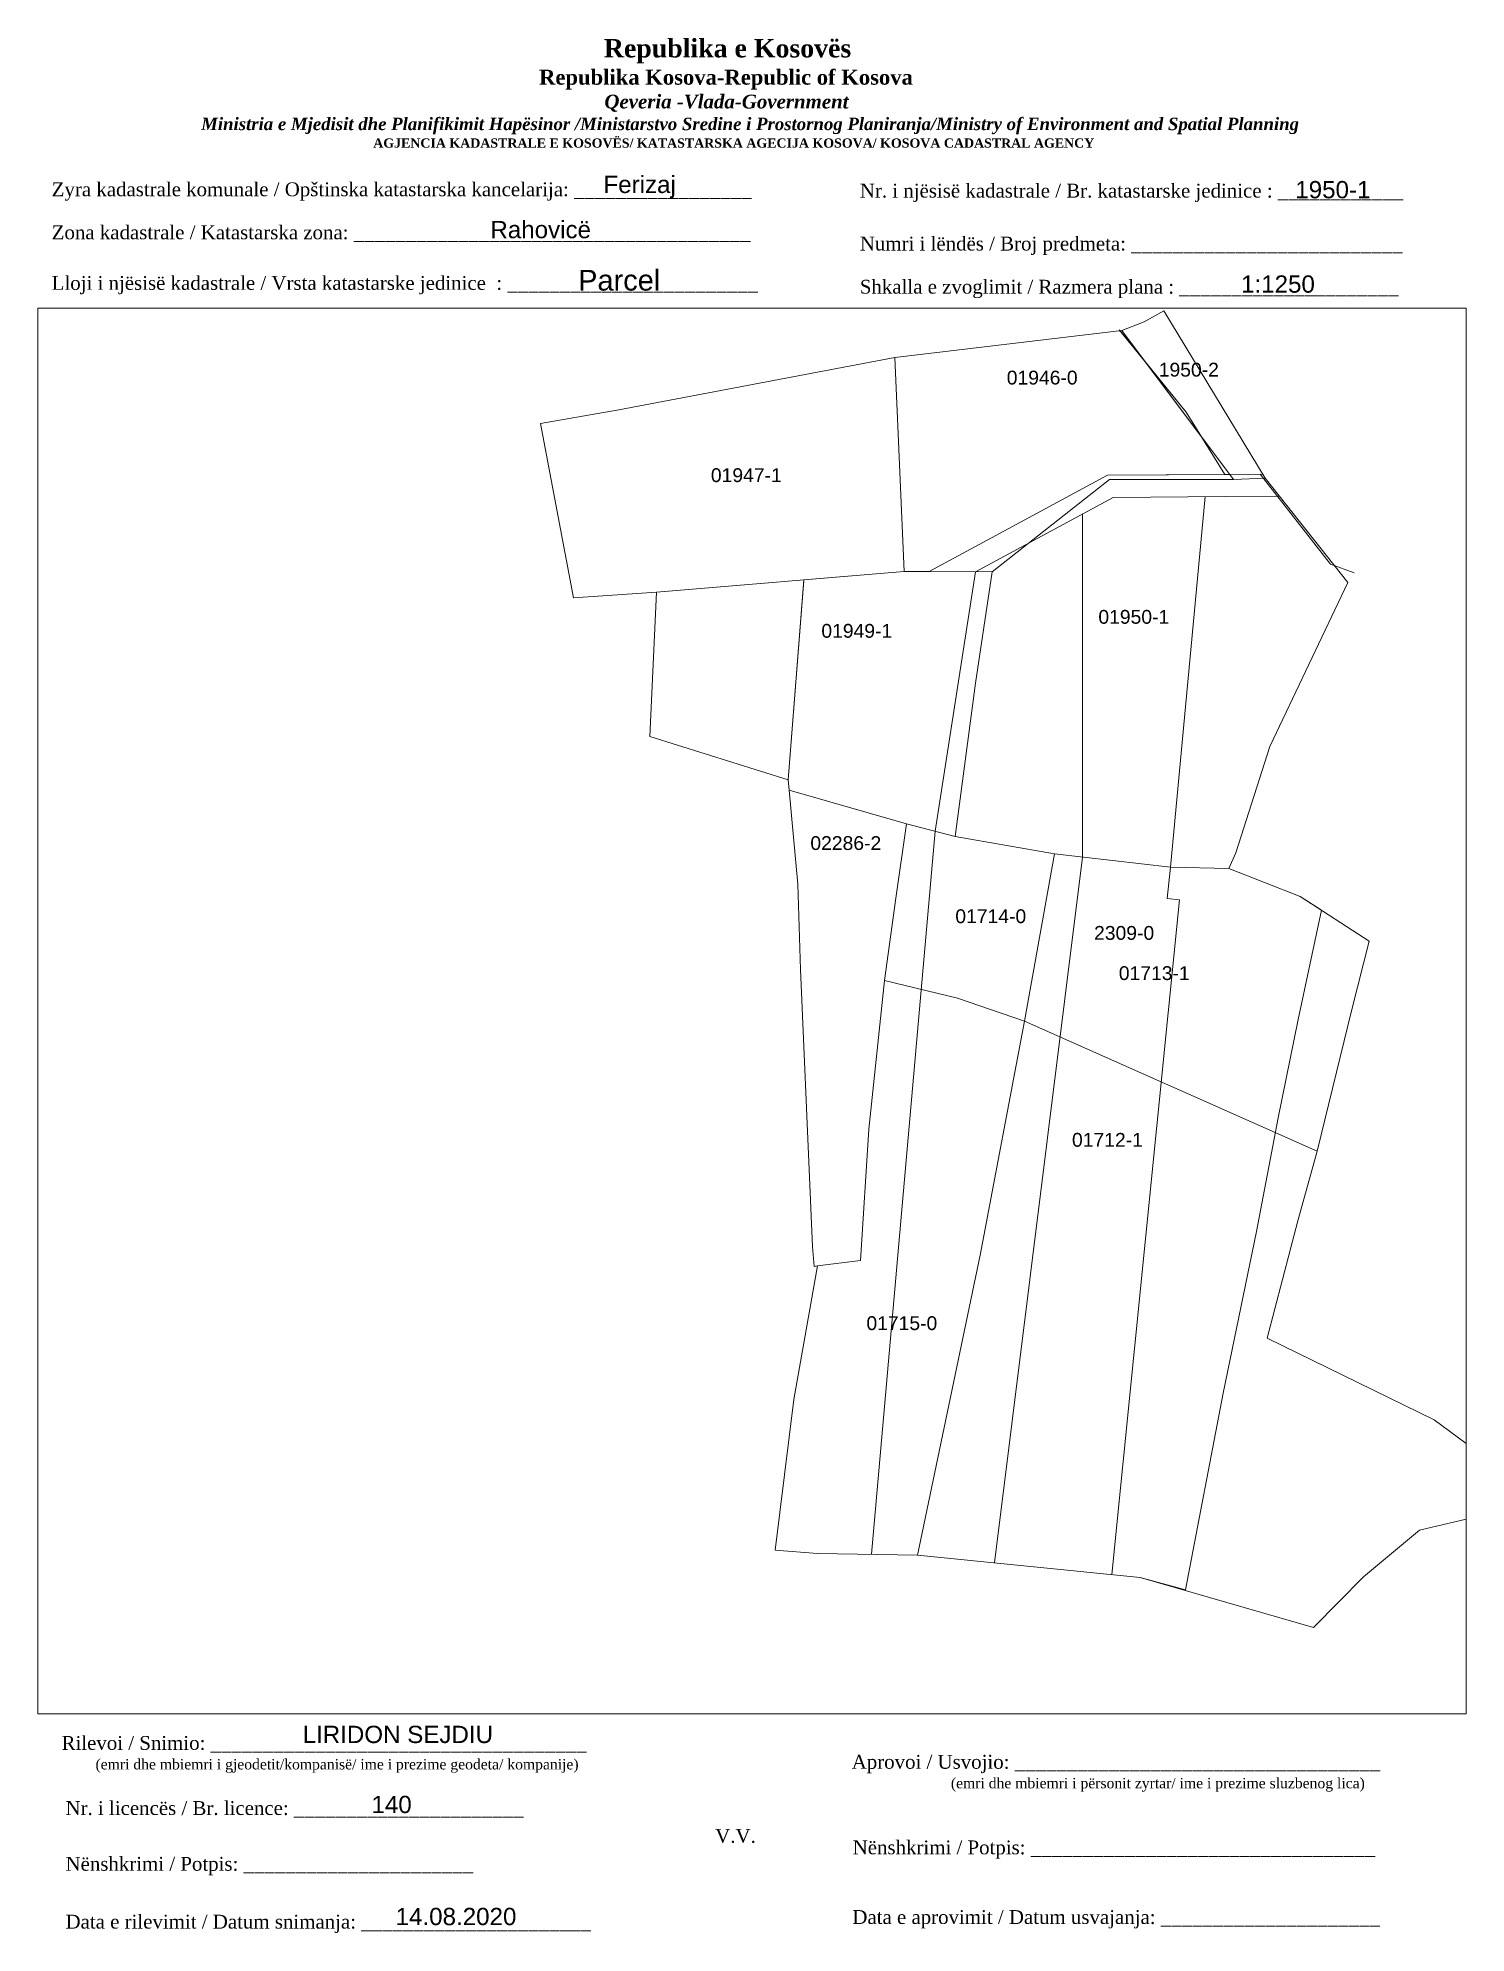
# Paper-space layout 'Manuali' of a CAD drawing. Header units: metres, sheet in millimetres. Extents: x 1 to 208, y 2 to 276.
# The model-space entities are those that its viewports show. They can reach past a viewport. Long polylines and large blocks are cut down to what shows.
import ezdxf
from ezdxf.enums import TextEntityAlignment as Align

# ---------------------------------------------------------------- set-up
doc = ezdxf.new("R2010")
doc.units = ezdxf.units.M
doc.layers.get('0').update_dxf_attribs({"lineweight": 0})
for name, color, linetype, lineweight in [('Kontrol', 5, 'Continuous', 0), ('Korniza e jashtme', 7, 'Continuous', 0), ('ndarje v3', 5, 'Continuous', 0), ('Nr Parceles Baze', 7, 'Continuous', 0), ('Nr-Kojshi', 254, 'Continuous', 0), ('Parc-Baz', 7, 'Continuous', 0), ('parc-block', 5, 'Continuous', 0), ('Parc-Kojshi', 254, 'Continuous', 0)]:
    doc.layers.add(name, color=color, linetype=linetype, lineweight=lineweight)
doc.styles.get("Standard").update_dxf_attribs({"font": 'arial.ttf'})

msp = doc.modelspace()

# ---------------------------------------------------------------- linework, layer by layer
at = {"flags": 128}
msp.add_lwpolyline([(7519054.31, 4698226.79), (7519052.11, 4698227.01)], dxfattribs=at)
at = {"layer": 'Kontrol', "color": 4, "elevation": 653.49, "flags": 128}
msp.add_lwpolyline([(7519043.42, 4698329.91), (7519055.52, 4698314.97), (7519062.53, 4698303.74)], dxfattribs=at)
at = {"layer": 'Kontrol', "flags": 128}
for points in [[(7519043.86, 4698329.74), (7519043.58, 4698329.71), (7519047.73, 4698324.59)], [(7519055.52, 4698314.97), (7519047.73, 4698324.59), (7519058.3, 4698310.53)], [(7519058.3, 4698310.53), (7519062.53, 4698303.74), (7519063.39, 4698303.75)]]:
    msp.add_lwpolyline(points, close=True, dxfattribs=at)
at = {"layer": 'Kontrol', "color": 1, "elevation": 657.57, "flags": 128}
msp.add_lwpolyline([(7519085.91, 4698285.91), (7519081.65, 4698287.5), (7519068.93, 4698303.76)], dxfattribs=at)
at = {"layer": 'ndarje v3', "flags": 128}
for points in [[(7519063.39, 4698303.75), (7519062.53, 4698303.74), (7519041.31, 4698303.58), (7519009.04, 4698286.15)], [(7519072.41, 4698299.78), (7519062.55, 4698299.74), (7519042.33, 4698299.59), (7519017.41, 4698286.12)], [(7519058.98, 4698299.72), (7519052.68, 4698232.69)], [(7519036.79, 4698296.59), (7519036.79, 4698234.53)], [(7518986.35, 4698284.52), (7518983.55, 4698248.47)], [(7518986.36, 4698284.64), (7518986.35, 4698284.52)], [(7519017.41, 4698286.12), (7519009.04, 4698286.15)], [(7519017.41, 4698286.12), (7519010.1, 4698239.19)], [(7519010.1, 4698239.19), (7518998.59, 4698108.4)], [(7519036.79, 4698234.53), (7519020.86, 4698106.86)], [(7519042.09, 4698104.73), (7519054.31, 4698226.79), (7519052.11, 4698227.01), (7519052.68, 4698232.69)]]:
    msp.add_lwpolyline(points, dxfattribs=at)
at = {"layer": 'Parc-Baz', "flags": 128}
for points in [[(7519002.81, 4698324.89), (7519043.86, 4698329.74), (7519064.07, 4698302.84), (7519041.63, 4698302.84), (7519020.44, 4698286.12), (7519004.54, 4698286.16), (7519002.81, 4698324.89)], [(7519084.76, 4698284.19), (7519070.65, 4698254.53), (7519064.5, 4698235.29), (7519063.26, 4698232.45), (7519052.68, 4698232.69), (7519031.71, 4698235.12), (7519013.77, 4698238.24), (7519017.41, 4698265.95), (7519020.44, 4698286.12), (7519041.63, 4698302.84), (7519064.07, 4698302.84), (7519069.81, 4698303.05), (7519084.76, 4698284.19)], [(7519013.77, 4698238.24), (7519004.91, 4698240.54), (7518983.72, 4698246.63), (7518983.55, 4698248.47), (7518958.52, 4698256.32), (7518959.74, 4698282.41), (7519004.54, 4698286.16), (7519020.44, 4698286.12), (7519017.41, 4698265.95), (7519013.77, 4698238.24)], [(7519026.3, 4698204.81), (7519014.16, 4698208.99), (7519000.97, 4698212.18), (7519003.01, 4698227.06), (7519004.91, 4698240.54), (7519013.77, 4698238.24), (7519031.71, 4698235.12), (7519026.3, 4698204.81)], [(7519063.26, 4698232.45), (7519076.15, 4698227.38), (7519088.64, 4698219.32), (7519085.51, 4698206.97), (7519079.22, 4698181.31), (7519026.3, 4698204.81), (7519031.71, 4698235.12), (7519052.68, 4698232.69), (7519063.26, 4698232.45)], [(7518988.21, 4698160.47), (7518987.95, 4698164.09), (7518985.79, 4698214.19), (7518985.26, 4698229.59)], [(7519006.92, 4698108.25), (7518988.85, 4698108.57), (7518981.17, 4698109.17), (7518984.59, 4698136.43), (7518988.85, 4698160.57), (7518996.6, 4698161.57), (7518998.14, 4698185.28), (7519000.97, 4698212.18), (7519014.16, 4698208.99), (7519026.3, 4698204.81), (7519018.25, 4698162.48), (7519006.92, 4698108.25)], [(7519079.22, 4698181.31), (7519075.69, 4698168.72), (7519070.18, 4698147.47), (7519100.37, 4698132.71), (7519120.23, 4698118.1), (7519097.7, 4698112.76), (7519087.61, 4698104.32), (7519078.57, 4698095.14), (7519047.19, 4698104.22), (7519006.92, 4698108.25), (7519018.25, 4698162.48), (7519026.3, 4698204.81), (7519079.22, 4698181.31)]]:
    msp.add_lwpolyline(points, dxfattribs=at)
at = {"layer": 'parc-block', "flags": 128}
for points in [[(7519084.76, 4698284.19), (7519069.81, 4698303.05), (7519069.38, 4698303.77), (7519063.39, 4698303.75), (7519041.31, 4698303.58), (7519009.04, 4698286.15), (7519004.54, 4698286.16), (7518986.36, 4698284.64), (7518983.55, 4698248.47), (7518983.72, 4698246.63), (7519004.91, 4698240.54), (7519013.77, 4698238.24), (7519031.71, 4698235.12), (7519052.68, 4698232.69), (7519063.26, 4698232.45), (7519064.5, 4698235.29), (7519070.65, 4698254.53)], [(7519075.77, 4698205.15), (7519079.99, 4698224.9), (7519076.15, 4698227.38), (7519063.26, 4698232.45), (7519052.68, 4698232.69), (7519031.71, 4698235.12), (7519013.77, 4698238.24), (7519004.91, 4698240.54), (7518983.72, 4698246.63), (7518985.26, 4698229.59), (7518985.79, 4698214.19), (7518987.95, 4698164.09), (7518988.21, 4698160.47), (7518988.85, 4698160.57), (7518984.59, 4698136.43), (7518981.17, 4698109.17), (7518988.85, 4698108.57), (7519006.92, 4698108.25), (7519047.19, 4698104.22), (7519055.38, 4698101.95), (7519062.23, 4698137.55), (7519068.22, 4698166.79), (7519072.18, 4698187.33)]]:
    msp.add_lwpolyline(points, close=True, dxfattribs=at)
at = {"layer": 'Parc-Kojshi', "linetype": 'Continuous'}
msp.add_lwpolyline([(7519069.81, 4698303.05), (7519051.47, 4698333.3), (7519047.9, 4698331.36), (7519043.86, 4698329.74), (7519064.07, 4698302.84), (7519069.81, 4698303.05)], close=True, dxfattribs=at)
at = {"layer": 'Parc-Kojshi', "flags": 128}
for points in [[(7518938.73, 4698312.96), (7518952.88, 4698315.39), (7519002.81, 4698324.89), (7519004.54, 4698286.16), (7518959.74, 4698282.41), (7518944.74, 4698281.44), (7518938.73, 4698312.96)], [(7519000.97, 4698212.18), (7518998.14, 4698185.28), (7518996.6, 4698161.57), (7518988.85, 4698160.57), (7518988.21, 4698160.47), (7518987.95, 4698164.09), (7518985.79, 4698214.19), (7518985.26, 4698229.59), (7518983.72, 4698246.63), (7519004.91, 4698240.54), (7519003.01, 4698227.06), (7519000.97, 4698212.18)]]:
    msp.add_lwpolyline(points, dxfattribs=at)

# ---------------------------------------------------------------- texts
at = {"layer": 'Nr Parceles Baze', "char_height": 2.5, "attachment_point": 1}
for s, insert in [('01946-0', (7519023.07, 4698322.5)), ('01947-1', (7518969.56, 4698304.85)), ('01949-1', (7518989.54, 4698276.69)), ('01950-1', (7519039.64, 4698279.22)), ('02286-2', (7518987.55, 4698238.3)), ('01714-0', (7519013.77, 4698225.07)), ('2309-0', (7519038.86, 4698222.05)), ('01713-1', (7519043.34, 4698214.78)), ('01712-1', (7519034.87, 4698184.62)), ('01715-0', (7518997.69, 4698151.46))]:
    msp.add_mtext_dynamic_manual_height_columns(s, width=13.3979, gutter_width=1, heights=[0], dxfattribs=dict(at, insert=insert))
at = {"layer": 'Nr-Kojshi'}
msp.add_text('1950-2', height=2.5, dxfattribs=at).set_placement((7519056, 4698322.68), align=Align.MIDDLE_CENTER)

psp = doc.layouts.new('Manuali')

# ---------------------------------------------------------------- texts
for s, insert, char_height, width, attachment_point in [('\\pi77.297;{\\fBook Antiqua|b1|i0|c0|p18;\\H1.333x;Republika e Kosovës\\fTimes New Roman|b1|i0|c0|p18;\\P\\pi67.927;\\fBook Antiqua|b1|i0|c0|p18;\\H0.8125x;Republika Kosova-Republic of Kosova\\fTimes New Roman|b1|i0|c0|p18;\\P\\pi77.378;\\fBook Antiqua|b1|i1|c0|p18;\\H0.9233x;Qeveria -Vlada-Government \\P\\pi13.032,l6,t23.033;\\fTimes New Roman|b1|i1|c0|p18;\\H0.9x;Ministria e Mjedisit dhe Planifikimit Hapësinor /Ministarstvo Sredine i Prostornog Planiranja/Ministry of Environment and Spatial Planning\\P\\pi43.931,l0,tz;\\fBook Antiqua|b1|i0|c0|p18;\\H0.7406x;AGJENCIA KADASTRALE E KOSOVËS/ KATASTARSKA AGECIJA KOSOVA/ KOSOVA CADASTRAL AGENCY}', (5.57, 275.89), 2, 191.8237, 1), ('{\\fTimes New Roman|b0|i0|c0|p18;Zyra kadastrale komunale / Opštinska katastarska kancelarija: _________________}', (2.98, 255.14), 2, 100.6873, 1), ('Ferizaj', (88.05, 254.47), 2.5, 9.9735, 5), ('{\\fTimes New Roman|b0|i0|c0|p18;Nr. i njësisë kadastrale / Br. katastarske jedinice : ____________}', (119.91, 254.94), 2, 79.9484, 1), ('1950-1', (188.35, 254.07), 2.5, 9.6047, 5), ('Rahovicë', (73.73, 248.29), 2.5, 41.1507, 5), ('{\\fTimes New Roman|b0|i0|c0|p18;Zona kadastrale / Katastarska zona: ______________________________________}', (2.98, 248.91), 2, 100.6873, 1), ('{\\fTimes New Roman|b0|i0|c0|p18;Numri i lëndës / Broj predmeta: __________________________}', (119.91, 247.28), 2, 79.9484, 1), ('{\\fTimes New Roman|b0|i0|c0|p18;Lloji i njësisë kadastrale / Vrsta katastarske jedinice  : ________________________}', (2.98, 241.59), 2, 100.6873, 1), ('{\\fArial|b0|i0|c0|p34;Parcel}', (85.09, 240.96), 3, 11.2939, 5), ('1:1250', (180.41, 240.41), 2.5, 10.1784, 5), ('{\\fTimes New Roman|b0|i0|c0|p18;Shkalla e zvoglimit / Razmera plana : _____________________}', (119.91, 241.04), 2, 79.9484, 1), ('{\\fTimes New Roman|b0|i0|c0|p18;Rilevoi / Snimio: ____________________________________\\P     \\H0.75x;(emri dhe mbiemri i gjeodetit/kompanisë/ ime i prezime geodeta/ kompanije)}', (42.38, 27.65), 2, 74.7958, 5), ('LIRIDON SEJDIU', (53.06, 30.53), 2.5, 27.1816, 5), ('{\\fTimes New Roman|b0|i0|c0|p18; Aprovoi / Usvojio: ___________________________________\\P                    \\H0.75x;(emri dhe mbiemri i përsonit zyrtar/ ime i prezime sluzbenog lica)}', (117.98, 27.58), 2, 83.344, 1), ('{\\fTimes New Roman|b0|i0|c0|p18;Nr. i licencës / Br. licence: ______________________\\P                                }', (4.98, 20.89), 2, 83.344, 1), ('140', (52.16, 20.39), 2.5, 5.3971, 5), ('{\\fTimes New Roman|b0|i0|c0|p18;V.V.                                 }', (101.92, 15.84), 2, 5.7076, 5), ('{\\fTimes New Roman|b0|i0|c0|p18; Nënshkrimi / Potpis: _________________________________}', (118.12, 15.2), 2, 83.344, 1), ('{\\fTimes New Roman|b0|i0|c0|p18;Nënshkrimi / Potpis: ______________________\\P                                 }', (4.98, 12.82), 2, 83.344, 1), ('{\\fTimes New Roman|b0|i0|c0|p18;Data e rilevimit / Datum snimanja: ______________________\\P                                 }', (4.98, 4.45), 2, 83.344, 1), ('14.08.2020', (61.48, 4.18), 2.5, 21.186, 5), ('{\\fTimes New Roman|b0|i0|c0|p18; Data e aprovimit / Datum usvajanja: _____________________}', (118.07, 5.12), 2, 83.344, 1)]:
    psp.add_mtext(s, dxfattribs=dict(insert=insert, char_height=char_height, width=width, attachment_point=attachment_point))

# ---------------------------------------------------------------- viewports
at = {"layer": 'Korniza e jashtme', "view_target_point": (370776.43, 310629.57)}
psp.add_viewport(center=(104.31, 135.25), size=(206.65, 203.4046), view_center_point=(7148200.57, 4387577.13), view_height=254.2557, dxfattribs=at)

doc.saveas('drawing.dxf')
